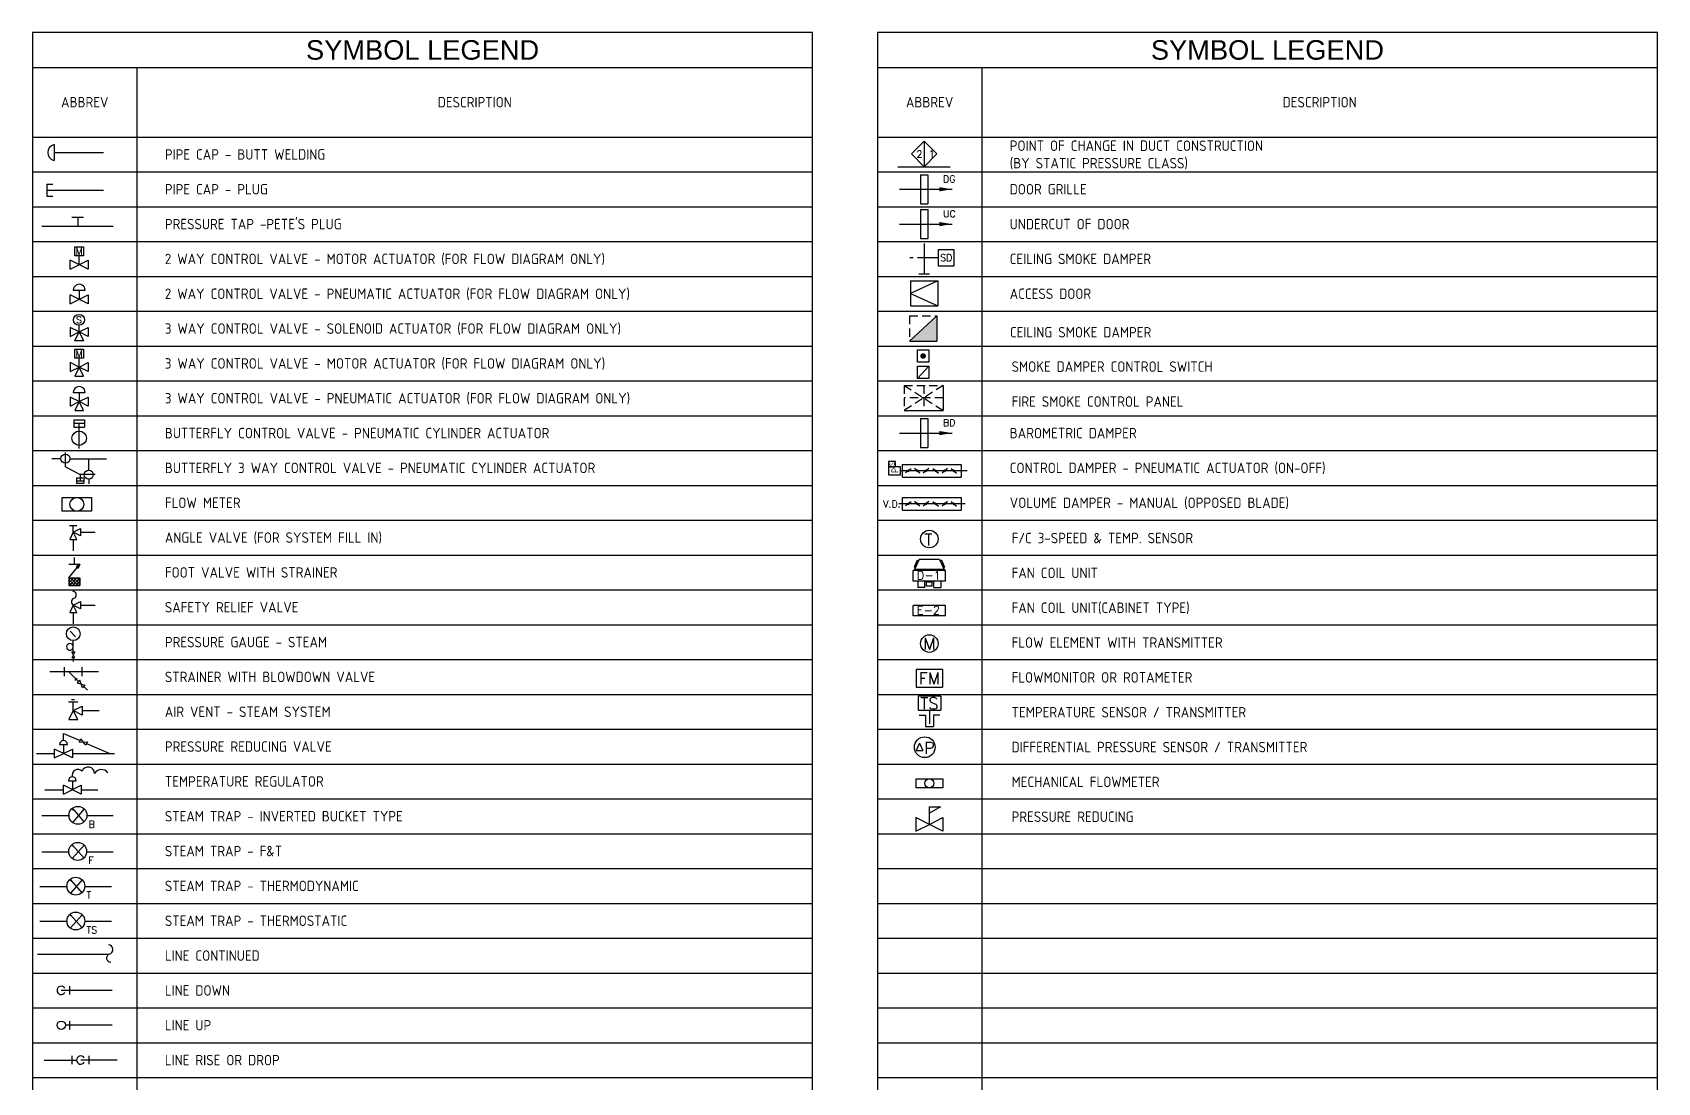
# Model space of a CAD drawing. Header units: millimetres. Extents: x 180 to 771, y 106 to 613.
# Drawn here: x 382.3 to 771.2, y 362.2 to 613.4 of the extents above; entities that cross this region are included whole.
import ezdxf
from ezdxf.enums import TextEntityAlignment as Align

# ---------------------------------------------------------------- set-up
doc = ezdxf.new("R2010")
doc.units = ezdxf.units.MM
doc.linetypes.add('CENTER', pattern=[2, 1.25, -0.25, 0.25, -0.25])
doc.linetypes.add('EHIDDEN', pattern=[3, 2, -1])
for name, color, linetype in [('M-CDUCT-DAPR', 2, 'Continuous'), ('M-CDUCT-TEXT', 4, 'Continuous'), ('M-DETL-EQ', 6, 'Continuous'), ('M-DETL-TEXT', 3, 'Continuous'), ('M-FM-LINE2', 2, 'Continuous'), ('M-FM-LINE3', 3, 'Continuous'), ('M-FM-LINE5', 5, 'Continuous')]:
    doc.layers.add(name, color=color, linetype=linetype)
doc.styles.add('AA-TXT', font='isocp.shx', dxfattribs={"bigfont": 'chineset.shx'})
doc.styles.add('DD-TXT', font='arial.ttf')
doc.styles.add('ROMAND', font='romand', dxfattribs={"height": 5})
doc.styles.add('ROMANS', font='simplex.shx', dxfattribs={"width": 0.8})
doc.styles.add('STDTEXT', font='simplex.shx', dxfattribs={"width": 0.8, "bigfont": 'chineset.shx'})

# ---------------------------------------------------------------- blocks, each defined once
blk = doc.blocks.new('MA20D1')
at = {"linetype": 'ByBlock'}
for p, q in [((-0.5, -0.25), (-0.5, 0.25)), ((-0.5, -0.25), (0.5, 0.25)), ((0.5, -0.25), (-0.5, 0.25)), ((0.5, 0.25), (0.5, -0.25))]:
    blk.add_line(p, q, dxfattribs=at)
blk = doc.blocks.new('TRI', base_point=(3.875, 1.8125))
for p, q in [((3.875, 1.8125), (4, 1.875)), ((4, 1.875), (4, 1.75)), ((4, 1.75), (3.875, 1.8125))]:
    blk.add_line(p, q)
blk = doc.blocks.new('MB22D1')
at = {"linetype": 'ByBlock'}
for p, q in [((-0.2500000000000004, 0.4999999999999993), (0.2499999999999993, 0.4999999999999993)), ((-4.440892098500626e-16, -6.661338147750939e-16), (-0.2500000000000004, 0.4999999999999993)), ((0.2499999999999993, 0.4999999999999993), (-4.440892098500626e-16, -6.661338147750939e-16)), ((-4.440892098500626e-16, -6.661338147750939e-16), (-0.2500000000000004, -0.5000000000000007)), ((-0.2500000000000004, -0.5000000000000007), (0.2499999999999996, -0.5000000000000007)), ((0.2499999999999996, -0.5000000000000007), (-4.440892098500626e-16, -6.661338147750939e-16))]:
    blk.add_line(p, q, dxfattribs=at)
at = {"linetype": 'ByBlock', "xscale": -4, "yscale": 4, "zscale": 4, "rotation": 180}
blk.add_blockref('TRI', (-4.440892098500626e-16, -6.661338147750939e-16), dxfattribs=at)
blk = doc.blocks.new('MB20D1')
at = {"linetype": 'ByBlock'}
for p, q in [((-4.440892098500626e-16, 0), (0.1767766952966365, 0.5303300858899105)), ((0.5303300858899105, 0.1767766952966365), (-4.440892098500626e-16, 0)), ((0.5303300858899105, -0.176776695296637), (-4.440892098500626e-16, 0)), ((-4.440892098500626e-16, 0), (0.1767766952966365, -0.5303300858899105)), ((0.1767766952966365, 0.5303300858899105), (0.5303300858899105, 0.1767766952966365)), ((0.1767766952966365, -0.5303300858899105), (0.5303300858899105, -0.176776695296637))]:
    blk.add_line(p, q, dxfattribs=at)
blk = doc.blocks.new('*X16')
at = {"color": 0}
for p, q in [((608.6193314118528, 597.7755479705157), (608.452988294731, 597.9418910876376)), ((608.4573018924697, 597.9037331832604), (608.6102568607747, 598.0566881515655)), ((608.8732267858925, 597.574685605065), (608.4836442258555, 597.964268165102)), ((608.4869107025742, 597.880308984776), (608.8066338382364, 598.2000321204382)), ((608.954860108564, 597.5460852909824), (608.5143001569801, 597.9866452425664)), ((608.5165195126788, 597.8568847862915), (609.0030108156982, 598.3433760893109)), ((608.9705683513507, 597.5834100567848), (608.5449560881046, 598.0090223200308)), ((608.5461283227833, 597.833460587807), (609.1993877931599, 598.4867200581837)), ((608.9862765941373, 597.6207348225872), (608.5756120192293, 598.0313993974953)), ((608.5757371328879, 597.8100363893227), (609.3957647706216, 598.6300640270564)), ((608.6053459429924, 597.7866121908382), (609.3836297262785, 598.5648959741243)), ((609.0019848369238, 597.6580595883897), (608.6062679503539, 598.0537764749597)), ((608.634954753097, 597.7631879923538), (609.3450918275604, 598.4733250668172)), ((609.0176930797104, 597.695384354192), (608.6369238814784, 598.076153552424)), ((608.6645635632016, 597.7397637938693), (609.3065539288423, 598.3817541595101)), ((609.0334013224971, 597.7327091199944), (608.667579812603, 598.0985306298884)), ((608.6941723733061, 597.716339595385), (609.2680160301243, 598.2901832522031)), ((609.0491095652836, 597.7700338857968), (608.6982357437277, 598.1209077073529)), ((608.7237811834107, 597.6929153969005), (609.2294781314062, 598.198612344896)), ((609.0648178080703, 597.8073586515992), (608.7288916748522, 598.1432847848173)), ((608.7533899935152, 597.669491198416), (609.1909402326881, 598.107041437589)), ((609.0805260508569, 597.8446834174016), (608.7595476059768, 598.1656618622817)), ((608.7829988036198, 597.6460669999316), (609.15240233397, 598.015470530282)), ((609.0962342936434, 597.882008183204), (608.7902035371013, 598.1880389397461)), ((608.8126076137243, 597.6226428014472), (609.1138644352519, 597.9238996229749)), ((609.1119425364301, 597.9193329490064), (608.8208594682259, 598.2104160172105)), ((608.8422164238289, 597.5992186029628), (609.0753265365339, 597.8323287156678)), ((609.1276507792167, 597.9566577148088), (608.8515153993505, 598.2327930946749)), ((608.8718252339335, 597.5757944044783), (609.0367886378158, 597.7407578083607)), ((609.1433590220032, 597.9939824806112), (608.8821713304751, 598.2551701721393)), ((608.901434044038, 597.552370205994), (608.9982507390978, 597.6491869010537)), ((609.1590672647899, 598.0313072464136), (608.9128272615998, 598.2775472496037)), ((608.9310428541426, 597.5289460075095), (608.9597128403797, 597.5576159937466)), ((609.1747755075764, 598.068632012216), (608.9434831927242, 598.2999243270681)), ((609.190483750363, 598.1059567780184), (608.9741391238489, 598.3223014045325)), ((609.2061919931497, 598.1432815438208), (609.0047950549734, 598.3446784819969)), ((609.2219002359362, 598.1806063096232), (609.0354509860981, 598.3670555594614)), ((609.2376084787229, 598.2179310754256), (609.0661069172227, 598.3894326369258)), ((609.2533167215095, 598.2552558412278), (609.0967628483472, 598.4118097143901)), ((609.269024964296, 598.2925806070303), (609.1274187794718, 598.4341867918546)), ((609.2847332070826, 598.3299053728327), (609.1580747105963, 598.456563869319)), ((609.3004414498693, 598.3672301386351), (609.188730641721, 598.4789409467834)), ((609.3161496926558, 598.4045549044375), (609.2193865728456, 598.5013180242478)), ((609.3318579354424, 598.4418796702398), (609.2500425039701, 598.5236951017122)), ((609.347566178229, 598.4792044360423), (609.2806984350947, 598.5460721791766)), ((609.3632744210156, 598.5165292018447), (609.3113543662193, 598.568449256641)), ((609.3789826638023, 598.5538539676471), (609.3420102973439, 598.5908263341054)), ((609.3946909065888, 598.5911787334495), (609.3726662284685, 598.6132034115698)), ((609.4103991493754, 598.6285034992518), (609.403322159593, 598.6355804890342))]:
    blk.add_line(p, q, dxfattribs=at)
blk = doc.blocks.new('*X15')
at = {"color": 0}
for p, q in [((606.3034640304253, 593.9290953596607), (607.7000646528061, 595.3256959820415)), ((606.3034640304253, 594.8129788361439), (606.8161811763229, 595.3256959820415)), ((608.020094375033, 593.1775501656147), (606.3034640304253, 594.8941805102223)), ((607.1362108985497, 593.1775501656147), (606.3034640304253, 594.0102970337392)), ((606.4358023128625, 593.1775501656147), (608.5839481292892, 595.3256959820415)), ((608.9039778515161, 593.1775501656147), (606.7558320350894, 595.3256959820415)), ((607.3196857893456, 593.1775501656147), (609.4178362240043, 595.2757006002734)), ((609.4178362240043, 593.5475752696096), (607.6397155115725, 595.3256959820415)), ((608.2035692658288, 593.1775501656147), (609.4178362240043, 594.3918171237901)), ((609.4178362240043, 594.4314587460929), (608.5235989880557, 595.3256959820415)), ((609.087452742312, 593.1775501656147), (609.4178362240043, 593.507933647307)), ((609.4178362240043, 595.3153422225761), (609.4074824645389, 595.3256959820415))]:
    blk.add_line(p, q, dxfattribs=at)
blk = doc.blocks.new('MC23DA')
at = {"linetype": 'ByBlock'}
for p, q in [((-0.5, 0.25), (-0.5, -0.25)), ((-0.5, 0.25), (-0.5, 0)), ((-0.5, 0), (-0.5, -0.25)), ((-0.5, 0), (0.5, 0)), ((-0.2500000000000009, 0), (0.1703688118295714, -0.4203688118295723)), ((0.5, 0.25), (0.5, -0.25)), ((0.5, 0.25), (0.5, -0.25)), ((0.1117276169412174, -0.4800862837045017), (0.2285080962009438, -0.3611624623360785))]:
    blk.add_line(p, q, dxfattribs=at)
blk = doc.blocks.new('STDAUTO')
for p, q in [((-0.2212778371108755, 0.505250978996088), (0.2153272220244489, 0.505250978996088)), ((0, 0.5073078596574447), (0, 0))]:
    blk.add_line(p, q)
blk.add_arc((-0.001448716427354668, 0.505250978996088), 0.2198291206835137, 0, 180)

msp = doc.modelspace()

# ---------------------------------------------------------------- linework, layer by layer
at = {"layer": 'M-CDUCT-DAPR'}
for p, q in [((605.9891734700359, 508.4932262569419), (590.0426135470625, 508.4932262569419)), ((592.5837331894581, 508.9876773918586), (591.2203180909491, 507.9987751220397)), ((594.6835458884889, 507.9519063027037), (593.3933058880793, 509.03454621118)), ((596.7698243273626, 509.03454621118), (595.479584326953, 507.9519063027037)), ((597.7886263623077, 509.03454621118), (599.0788663627172, 507.9519063027037)), ((601.2709575099216, 509.03454621118), (599.9807175095048, 507.9519063027037)), ((602.1226868474987, 509.03454621118), (603.4129268479155, 507.9519063027037)), ((605.5362231728577, 500.6042521810232), (589.5896632498843, 500.6042521810232)), ((592.5837331894581, 501.0987033159399), (591.2203180909491, 500.109801046121)), ((594.6835458884889, 500.0629322267851), (593.3933058880793, 501.1455721352613)), ((596.7698243273626, 501.1455721352613), (595.479584326953, 500.0629322267851)), ((597.7886263623077, 501.1455721352613), (599.0788663627172, 500.0629322267851)), ((601.2709575099216, 501.1455721352613), (599.9807175095048, 500.0629322267851)), ((602.1226868474987, 501.1455721352613), (603.4129268479155, 500.0629322267851))]:
    msp.add_line(p, q, dxfattribs=at)
for points in [[(588.8447478605449, 509.4634636021437), (588.8447478605449, 510.724325814539), (587.1659435648617, 510.724325814539), (587.1659435648617, 509.4634636021437)], [(590.0426135470625, 507.5229889117545), (590.0426135470625, 509.4634636021437), (587.1659435648617, 509.4634636021437), (587.1659435648617, 507.5229889117545)]]:
    msp.add_lwpolyline(points, close=True, dxfattribs=at)
for centre, radius, start, end in [((591.9020256402, 508.4932262569419), 0.1612800000515918, 90, 270), ((591.9020256402, 508.4932262569419), 0.1612800000515918, 270, 90), ((594.0384258882841, 508.4932262569419), 0.1612800000515918, 90, 270), ((594.0384258882841, 508.4932262569419), 0.1612800000515918, 270, 90), ((596.1247043271578, 508.4932262569419), 0.1612800000516532, 90, 270), ((596.1247043271578, 508.4932262569419), 0.1612800000516225, 270, 90), ((598.4337463625125, 508.4932262569419), 0.1612800000516225, 90, 270), ((598.4337463625125, 508.4932262569419), 0.1612800000516532, 270, 90), ((600.6258375097168, 508.4932262569419), 0.1612800000516532, 90, 270), ((600.6258375097168, 508.4932262569419), 0.1612800000516225, 270, 90), ((602.7678068477107, 508.4932262569419), 0.1612800000516225, 90, 270), ((602.7678068477107, 508.4932262569419), 0.1612800000516532, 270, 90), ((591.9020256402, 500.6042521810232), 0.1612800000515918, 90, 270), ((591.9020256402, 500.6042521810232), 0.1612800000515918, 270, 90), ((594.0384258882841, 500.6042521810232), 0.1612800000515918, 90, 270), ((594.0384258882841, 500.6042521810232), 0.1612800000515918, 270, 90), ((596.1247043271578, 500.6042521810232), 0.1612800000516532, 90, 270), ((596.1247043271578, 500.6042521810232), 0.1612800000516225, 270, 90), ((598.4337463625125, 500.6042521810232), 0.1612800000516225, 90, 270), ((598.4337463625125, 500.6042521810232), 0.1612800000516532, 270, 90), ((600.6258375097168, 500.6042521810232), 0.1612800000516532, 90, 270), ((600.6258375097168, 500.6042521810232), 0.1612800000516225, 270, 90), ((602.7678068477107, 500.6042521810232), 0.1612800000516225, 90, 270), ((602.7678068477107, 500.6042521810232), 0.1612800000516532, 270, 90)]:
    msp.add_arc(centre, radius, start, end, dxfattribs=at)
at = {"layer": 'M-FM-LINE2'}
for p, q in [((382.325954134416, 580.0266303388125), (568.9926208010875, 580.0266303388125)), ((584.4943644517989, 580.0266303388125), (771.1610311184704, 580.0266303388125)), ((382.325954134416, 571.693297005484), (568.9926208010875, 571.693297005484)), ((584.4943644517989, 571.693297005484), (771.1610311184704, 571.693297005484)), ((382.325954134416, 563.359963672141), (568.9926208010875, 563.359963672141)), ((584.4943644517989, 563.359963672141), (771.1610311184704, 563.359963672141)), ((382.325954134416, 555.0266303388125), (568.9926208010875, 555.0266303388125)), ((584.4943644517989, 555.0266303388125), (771.1610311184704, 555.0266303388125)), ((382.325954134416, 546.693297005484), (568.9926208010875, 546.693297005484)), ((584.4943644517989, 546.693297005484), (771.1610311184704, 546.693297005484)), ((382.325954134416, 538.359963672141), (568.9926208010875, 538.359963672141)), ((584.4943644517989, 538.359963672141), (771.1610311184704, 538.359963672141)), ((382.325954134416, 530.0266303388125), (568.9926208010875, 530.0266303388125)), ((584.4943644517989, 530.0266303388125), (771.1610311184704, 530.0266303388125)), ((382.325954134416, 521.693297005484), (568.9926208010875, 521.693297005484)), ((584.4943644517989, 521.693297005484), (771.1610311184704, 521.693297005484)), ((382.325954134416, 513.359963672141), (568.9926208010875, 513.359963672141)), ((584.4943644517989, 513.359963672141), (771.1610311184704, 513.359963672141)), ((382.325954134416, 505.0266303388125), (568.9926208010875, 505.0266303388125)), ((584.4943644517989, 505.0266303388125), (771.1610311184704, 505.0266303388125)), ((382.325954134416, 496.6932970054841), (568.9926208010875, 496.6932970054841)), ((584.4943644517989, 496.6932970054841), (771.1610311184704, 496.6932970054841)), ((382.325954134416, 488.359963672141), (568.9926208010875, 488.359963672141)), ((584.4943644517989, 488.359963672141), (771.1610311184704, 488.359963672141)), ((382.325954134416, 480.0266303388125), (568.9926208010875, 480.0266303388125)), ((584.4943644517989, 480.0266303388125), (771.1610311184704, 480.0266303388125)), ((382.325954134416, 471.6932970054841), (568.9926208010875, 471.6932970054841)), ((584.4943644517989, 471.6932970054841), (771.1610311184704, 471.6932970054841)), ((382.325954134416, 463.359963672141), (568.9926208010875, 463.359963672141)), ((584.4943644517989, 463.359963672141), (771.1610311184704, 463.359963672141)), ((382.325954134416, 455.0266303388125), (568.9926208010875, 455.0266303388125)), ((584.4943644517989, 455.0266303388125), (771.1610311184704, 455.0266303388125)), ((382.325954134416, 446.6932970054841), (568.9926208010875, 446.6932970054841)), ((584.4943644517989, 446.6932970054841), (771.1610311184704, 446.6932970054841)), ((382.325954134416, 438.359963672141), (568.9926208010875, 438.359963672141)), ((584.4943644517989, 438.359963672141), (771.1610311184704, 438.359963672141)), ((382.325954134416, 430.0266303388125), (568.9926208010875, 430.0266303388125)), ((584.4943644517989, 430.0266303388125), (771.1610311184704, 430.0266303388125)), ((382.325954134416, 421.6932970054841), (568.9926208010875, 421.6932970054841)), ((584.4943644517989, 421.6932970054841), (771.1610311184704, 421.6932970054841)), ((382.325954134416, 413.359963672141), (568.9926208010875, 413.359963672141)), ((584.4943644517989, 413.359963672141), (771.1610311184704, 413.359963672141)), ((382.325954134416, 405.0266303388125), (568.9926208010875, 405.0266303388125)), ((584.4943644517989, 405.0266303388125), (771.1610311184704, 405.0266303388125)), ((382.325954134416, 396.6932970054841), (568.9926208010875, 396.6932970054841)), ((584.4943644517989, 396.6932970054841), (771.1610311184704, 396.6932970054841)), ((382.325954134416, 388.359963672141), (568.9926208010875, 388.359963672141)), ((584.4943644517989, 388.359963672141), (771.1610311184704, 388.359963672141)), ((382.325954134416, 380.0266303388125), (568.9926208010875, 380.0266303388125)), ((584.4943644517989, 380.0266303388125), (771.1610311184704, 380.0266303388125)), ((382.325954134416, 371.6932970054841), (568.9926208010875, 371.6932970054841)), ((584.4943644517989, 371.6932970054841), (771.1610311184704, 371.6932970054841)), ((382.325954134416, 363.359963672141), (568.9926208010875, 363.359963672141)), ((584.4943644517989, 363.359963672141), (771.1610311184704, 363.359963672141))]:
    msp.add_line(p, q, dxfattribs=at)
at = {"layer": 'M-FM-LINE3'}
for p, q in [((595.6654662356959, 587.348962815282), (595.6654662356959, 581.2537247200453)), ((387.4990187687217, 586.5434849736994), (387.4990187687217, 582.7220257771623)), ((387.4990187687217, 584.6327553754309), (399.3207803221085, 584.6327553754309)), ((589.4154662356959, 581.2537247200453), (601.9154662356959, 581.2537247200453)), ((385.7423707455746, 577.0928913023745), (387.160909126047, 577.0928913023745)), ((385.7423707455746, 577.0928913023745), (385.7423707455746, 574.2274568188222)), ((385.7423707455746, 575.6109998574029), (399.3207803221085, 575.6109998574029)), ((589.8055458623203, 575.859963672141), (602.354062217426, 575.859963672141)), ((594.7775995124612, 579.338969746379), (596.553332958938, 579.338969746379)), ((594.7775995124612, 579.338969746379), (594.7775995124612, 572.380957597903)), ((596.553332958938, 579.338969746379), (596.553332958938, 572.380957597903)), ((385.7423707455746, 574.2274568188222), (387.160909126047, 574.2274568188222)), ((594.7775995124612, 572.380957597903), (596.553332958938, 572.380957597903)), ((391.749066234057, 569.1509056547875), (394.5548724816108, 569.1509056547875)), ((393.1519693578375, 569.1509056547875), (393.1519693578375, 567.0588734636767)), ((594.7775995124612, 571.0056364130505), (596.553332958938, 571.0056364130505)), ((594.7775995124612, 571.0056364130505), (594.7775995124612, 564.0476242645746)), ((596.553332958938, 571.0056364130505), (596.553332958938, 564.0476242645746)), ((384.5389413713856, 567.0588734636767), (401.6520677338412, 567.0588734636767)), ((589.8055458623203, 567.5266303388125), (602.354062217426, 567.5266303388125)), ((594.7775995124612, 564.0476242645746), (596.553332958938, 564.0476242645746)), ((392.4254934731143, 562.0807001982539), (394.5686184731094, 562.0807001982539)), ((392.4254934731143, 559.9375751982516), (392.4254934731143, 562.0807001982539)), ((394.5686184731094, 559.9375751982516), (392.4254934731143, 559.9375751982516)), ((393.4970559731082, 557.7944501982493), (393.4970559731082, 559.9375751982516)), ((394.5686184731094, 562.0807001982539), (394.5686184731094, 559.9375751982516)), ((595.6654662356959, 562.9114911163124), (595.6654662356959, 555.6073508334448)), ((592.4051417555092, 553.933751053446), (592.4051417555092, 547.9378862718659)), ((592.4051417555092, 553.933751053446), (598.9257907158826, 553.933751053446)), ((598.9257907158826, 553.933751053446), (592.4051417555092, 550.935818662656)), ((594.4014456433069, 555.6073508334448), (596.9294868280849, 555.6073508334448)), ((598.9257907158826, 553.933751053446), (598.9257907158826, 547.9378862718659)), ((392.0935070605192, 551.7135078114297), (394.9006047125949, 551.7135079238578)), ((393.4970558865607, 551.7135078676438), (393.4970559731082, 549.5522840112899)), ((592.4051417555092, 550.935818662656), (598.9257907158826, 547.9378862718659)), ((598.7281799635894, 545.5461816935203), (592.207531003216, 539.5503169119402)), ((592.4051417555092, 547.9378862718659), (598.9257907158826, 547.9378862718659)), ((598.7281799635894, 545.5461816935203), (598.7281799635894, 539.5503169119402)), ((391.3539309301996, 542.7907419440235), (391.3539310160268, 540.6476169440357)), ((393.4970559731082, 541.719179529864), (391.3539309301996, 542.7907419440235)), ((391.3539310160268, 540.6476169440357), (393.4970559731082, 541.719179529864)), ((392.4254933872799, 539.5760545727753), (393.4970559731082, 541.719179529864)), ((393.4970559731082, 541.719179529864), (393.497055909138, 543.3165736064766)), ((393.4970559731082, 541.719179529864), (395.6401809301969, 542.7907421156779)), ((395.6401810160241, 540.6476171156901), (393.4970559731082, 541.719179529864)), ((393.4970559731082, 541.719179529864), (394.5686183872822, 539.5760544869481)), ((395.6401809301969, 542.7907421156779), (395.6401810160241, 540.6476171156901)), ((394.5686183872822, 539.5760544869481), (392.4254933872799, 539.5760545727753)), ((392.4254934731143, 535.4503549904548), (392.4254934731143, 537.5934799904571)), ((392.4254934731143, 537.5934799904571), (394.5686184731094, 537.5934799904571)), ((394.5686184731094, 537.5934799904571), (394.5686184731094, 535.4503549904548)), ((592.207531003216, 539.5503169119402), (598.7281799635894, 539.5503169119402)), ((394.5686184731094, 535.4503549904548), (392.4254934731143, 535.4503549904548)), ((393.4970559731082, 533.3072299904525), (393.4970559731082, 535.4503549904548)), ((596.7892044046675, 533.5378609513064), (594.0840074228618, 530.5913529690224)), ((600.2341307477618, 528.9295730515951), (600.2341307477618, 522.9337082700004)), ((392.0935070605192, 527.2372108552445), (394.9006047125949, 527.237210967658)), ((393.4970558865607, 527.237210911444), (393.4970559731082, 525.0759870550901)), ((590.9069391985613, 522.9337082700004), (600.2341307477618, 522.9337082700004)), ((392.1994011644565, 520.7241161819911), (392.1994011644565, 518.9339946682958)), ((392.1994011644565, 520.7241161819911), (394.7947113257687, 520.7241161819911)), ((392.1994011644565, 519.869883200161), (394.7947113257687, 519.869883200161)), ((392.1994011644565, 518.9339946682958), (394.7947113257687, 518.9339946682958)), ((393.4970562451126, 518.9339946682958), (393.4970562451126, 519.869883200161)), ((393.4970562451126, 513.8714299256462), (393.4970562451126, 518.9339946682958)), ((394.7947113257687, 520.7241161819911), (394.7947113257687, 518.9339946682958)), ((589.8055458623203, 517.5266303388125), (602.354062217426, 517.5266303388125)), ((594.7775995124612, 521.0056364130505), (596.553332958938, 521.0056364130505)), ((594.7775995124612, 521.0056364130505), (594.7775995124612, 514.0476242645746)), ((596.553332958938, 521.0056364130505), (596.553332958938, 514.0476242645746)), ((594.7775995124612, 514.0476242645746), (596.553332958938, 514.0476242645746)), ((389.130171154975, 511.4041467217976), (386.9599035095016, 511.4041467217976)), ((390.2153036175951, 509.4608766211386), (390.2153036175951, 512.8665686845998)), ((390.2153036175951, 509.4608766211386), (393.7502021121109, 507.5960857679238)), ((391.3004360802079, 511.4041467217976), (400.0656461758263, 511.4041467217976)), ((395.7964411645735, 508.6812182305366), (395.7964411645735, 511.4041467217976)), ((590.5385791608933, 506.9836382581634), (590.5385791608933, 510.0028142557348)), ((590.5385791608933, 510.0028142557348), (604.5218419877274, 510.0028142557348)), ((604.5218419877274, 510.0028142557348), (604.5218419877274, 506.9836382581634)), ((392.8521888950418, 506.7475284376196), (392.8521888950418, 505.5237081981104)), ((394.5871042876752, 506.7475284376196), (392.8521888950418, 506.7475284376196)), ((392.8521888950418, 506.135618317865), (394.5871042876752, 506.135618317865)), ((392.8521888950418, 505.5237081981104), (394.5871042876752, 505.5237081981104)), ((397.3273602329791, 507.5960857679238), (393.7502021121109, 507.5960857679238)), ((393.7502021121109, 507.5960857679238), (393.7502021121109, 506.7475284376196)), ((393.7502021121109, 506.7475284376196), (393.7502021121109, 506.135618317865)), ((394.5871042876752, 506.7475284376196), (394.5871042876752, 505.5237081981104)), ((395.7964411645735, 506.5109533052964), (395.7964411645735, 505.3523445147657)), ((590.5385791608933, 506.9836382581634), (604.5218419877274, 506.9836382581634)), ((590.5385791608933, 499.0946641822447), (590.5385791608933, 502.1138401798162)), ((590.5385791608933, 502.1138401798162), (604.5218419877274, 502.1138401798162)), ((604.5218419877274, 502.1138401798162), (604.5218419877274, 499.0946641822447)), ((590.5385791608933, 499.0946641822447), (604.5218419877274, 499.0946641822447)), ((391.1947396377145, 495.4070593037104), (392.9296550303407, 495.4070593037104)), ((392.0927528547763, 493.8139427943606), (392.0927528547763, 495.4070593037104)), ((392.0927528547763, 492.0994427943588), (392.0927528547763, 489.3833544865993)), ((393.8072528547782, 493.8139427943606), (397.3230004300131, 493.8139427943606)), ((391.0575697088061, 486.1453004924915), (393.6528798701183, 486.1453004924915)), ((392.3552247894622, 486.1453004924915), (392.3552247894622, 487.7384170018413)), ((393.6528798701183, 486.1453004924915), (392.8298043027316, 485.5445023743159)), ((393.6528798701183, 486.1453004924915), (393.257599324992, 485.2060640690688)), ((593.9980788687462, 487.1372441806088), (593.2719229290524, 485.45867)), ((594.4621822038898, 487.2567379988832), (593.4099742749968, 484.8960242785615)), ((593.9980788687462, 487.1372441806088), (594.3408299932489, 486.9844745196533)), ((599.3952247986817, 487.2567379988832), (594.4621822038898, 487.2567379988832)), ((599.3952247986817, 487.2567379988832), (600.4508477309937, 484.9056228198242)), ((599.8566346029038, 487.1452309169035), (599.5143012801418, 486.991527275015)), ((599.8566346029038, 487.1452309169035), (600.5873645046959, 485.4686428584318)), ((391.0575697088061, 482.8647593982096), (393.0437018138618, 485.3752832216924)), ((391.0575697088061, 482.8647593982096), (393.6528798701183, 482.8647593982096)), ((391.0575697088061, 482.8647593982096), (391.0575697088061, 481.0746378845288)), ((392.8298043027316, 485.5445023743159), (393.257599324992, 485.2060640690688)), ((393.6528798701183, 482.8647593982096), (393.6528798701183, 481.0746378845288)), ((593.0722348163181, 482.137273696826), (593.0722348163181, 484.6317639865083)), ((600.7927070776277, 484.6317639865083), (593.0722348163181, 484.6317639865083)), ((593.2719229290524, 485.45867), (593.5963107148418, 485.3140852011929)), ((593.4103345314288, 484.6317639865083), (593.4099611887941, 484.9056228198242)), ((600.4508477309937, 484.9056228198242), (593.4099611887941, 484.9056228198242)), ((600.5873645046959, 485.4686428584318), (600.2633721331367, 485.3231740988922)), ((600.4512217024603, 484.6313030757083), (600.4508477309937, 484.9056228198242)), ((600.7927070776277, 482.137273696826), (600.7927070776277, 484.6317639865083)), ((391.0575697088061, 481.0746378845288), (393.6528798701183, 481.0746378845288)), ((600.7927070776277, 482.137273696826), (593.0722348163181, 482.137273696826)), ((594.1589001337343, 482.1387550868167), (594.1610349992552, 480.5727551020755)), ((595.855333475236, 480.5727551020755), (594.1610349992552, 480.5727551020755)), ((595.855333475236, 480.5727551020755), (595.855333475236, 482.137273696826)), ((596.2367082933197, 480.8771488227139), (596.2367082933197, 481.9394949473572)), ((596.2367082933197, 481.9394949473572), (597.6321878383169, 481.9394949473572)), ((597.6336334953303, 480.8790531672639), (596.2367082933197, 480.8771488227139)), ((597.6336334953303, 480.8790531672639), (597.6321878383169, 481.9394949473572)), ((598.0172787824922, 480.5780121840726), (598.0172787824922, 482.137273696826)), ((598.0172787824922, 480.5780121840726), (599.7115804055938, 480.5780121840726)), ((599.7115804055938, 482.137273696826), (599.7115804055938, 480.5780121840726)), ((392.0927528547763, 474.6333490836332), (392.0927528547763, 471.9172607758592)), ((393.8072528547782, 476.3478490836351), (397.3230004300131, 476.3478490836351)), ((593.0722348163181, 473.803940363483), (593.0722348163181, 476.2984306531798)), ((600.7927070776277, 476.2984306531798), (593.0722348163181, 476.2984306531798)), ((600.7927070776277, 473.803940363483), (600.7927070776277, 476.2984306531798)), ((600.7927070776277, 473.803940363483), (593.0722348163181, 473.803940363483)), ((391.3612642376684, 470.1456810192976), (392.5947268981545, 468.764713591816)), ((392.0875479864917, 466.3441243060588), (392.0807841229544, 467.8859161379587)), ((392.0927528090033, 465.1577087632249), (392.0893352923813, 465.9367160840411)), ((392.0927528547763, 463.7861087632264), (392.0927528547763, 462.8678433294772)), ((386.4748084997991, 460.4757191968311), (389.867372812012, 460.4757191968311)), ((394.1536228120167, 460.4757191968311), (398.1520166380287, 460.4757191968311)), ((593.7642259597342, 460.9399462892252), (593.7642259597342, 456.7399462892281)), ((600.0843651955656, 460.9399462892252), (593.7642259597342, 460.9399462892252)), ((600.0843651955656, 460.9399462892252), (600.0843651955656, 456.7399462892281)), ((392.7407411317181, 458.6739133771262), (393.3471555384604, 458.0954212899014)), ((394.587714405774, 456.9119839460982), (395.4701697928831, 456.0368950204065)), ((593.7642259597342, 456.7399462892281), (600.0843651955656, 456.7399462892281)), ((390.9758002115268, 453.2198146818046), (393.1892583001827, 453.2198146818046)), ((391.6398376381258, 453.760448342211), (392.3776570010086, 453.760448342211)), ((392.0825292558511, 451.1337904345055), (392.0825292558511, 453.2198146818046)), ((394.2256542558534, 451.1337904345055), (398.2507170119061, 451.1337904345055)), ((599.6549889361413, 454.5696396278436), (594.2794774710492, 454.5696396278436)), ((594.2794774710492, 454.5696396278436), (594.2794774710492, 451.2274465639275)), ((594.2794774710492, 451.2274465639275), (599.6549889361413, 451.2274465639275)), ((596.9672332035916, 451.2274465639275), (596.9672332035916, 447.9564776001862)), ((599.6549889361413, 454.5696396278436), (599.6549889361413, 451.2274465639275)), ((594.5189755626343, 450.0087517993597), (595.9788572588222, 450.0087517993597)), ((595.9788572588222, 450.0087517993597), (595.9788572588222, 447.3560116674853)), ((595.9788572588222, 447.3560116674853), (597.9556091483682, 447.3560116674853)), ((597.9556091483682, 450.0087517993597), (597.9556091483682, 447.3560116674853)), ((599.4154908445562, 450.0087517993597), (597.9556091483682, 450.0087517993597)), ((389.7446106494681, 443.9796914078979), (389.7446106494681, 445.6717111409453)), ((389.7446106494681, 445.6717111409453), (393.706426975572, 443.9620846803227)), ((395.2806122746406, 443.2827829107191), (400.8676834845028, 440.8718168306441)), ((594.5701006485833, 443.3139455278506), (593.7414815199736, 441.5639384557217)), ((594.5701006485833, 443.3139455278506), (595.3987197771858, 441.5639384557217)), ((383.2573284533428, 440.8718168306441), (387.6076952102521, 440.8718168306441)), ((391.8939452102568, 440.8718168306441), (401.9178313872762, 440.8718168306441)), ((593.7414815199736, 441.5639384557217), (595.3987197771858, 441.5639384557217)), ((385.2981049216032, 432.1991321168971), (389.714320596584, 432.1991321168971)), ((394.0005705965887, 432.1991321168971), (397.9974556890738, 432.1991321168971)), ((593.7096082406133, 434.8243359545231), (600.138983240613, 434.8243362120047)), ((593.7096082406133, 434.8243359545231), (593.7096083693468, 432.6467417082386)), ((600.1389833693538, 432.6467419657201), (593.7096083693468, 432.6467417082386)), ((600.138983240613, 434.8243362120047), (600.1389833693538, 432.6467419657201)), ((392.1298614878106, 427.3161624267013), (391.8294744465238, 427.7487197661612)), ((599.5791237918165, 428.1036772884327), (596.924295714678, 426.6112905277187)), ((596.9242956637972, 428.1036772884327), (599.5791237918165, 428.1036772884327)), ((596.9242958049799, 423.9157060147481), (596.9242956637972, 428.1036772884327)), ((384.5395327105289, 426.0184904083653), (391.1882846529479, 426.0184904083653)), ((391.9496292630356, 427.6045339863413), (394.7131900428503, 424.4324468303748)), ((394.7131900428503, 427.6045339863413), (391.9496292630356, 424.4324468303748)), ((395.4745346529453, 426.0184904083653), (401.6526590729918, 426.0184904083653)), ((596.9242958049799, 423.9157060147481), (593.7096082406133, 425.5230496360091)), ((593.7096082406133, 425.5230496360091), (593.7096083693468, 422.3083621360202)), ((593.7096083693468, 422.3083621360202), (596.9242958049799, 423.9157060147481)), ((596.9242958049799, 423.9157060147481), (600.138983240613, 425.5230498934907)), ((600.1389833693538, 422.3083623935017), (596.9242958049799, 423.9157060147481)), ((600.138983240613, 425.5230498934907), (600.1389833693538, 422.3083623935017)), ((384.5395327105289, 417.3800405665315), (391.1321694995568, 417.3800405665315)), ((392.0737463344194, 418.6777125848821), (391.7733592931327, 419.1102699243274)), ((391.8935141096445, 418.9660841445075), (394.6570748894665, 415.793996988541)), ((394.6570748894665, 418.9660841445075), (391.8935141096445, 415.793996988541)), ((395.4184194995541, 417.3800405665315), (401.6526590729918, 417.3800405665315)), ((384.0835937274751, 409.074209493665), (390.676230516503, 409.074209493665)), ((391.6178073513656, 410.371881512001), (391.3174203100789, 410.8044388514609)), ((391.4375751265907, 410.6602530716409), (394.2011359064054, 407.4881659156745)), ((394.2011359064054, 410.6602530716409), (391.4375751265907, 407.4881659156745)), ((394.9624805165004, 409.074209493665), (401.196720089938, 409.074209493665)), ((384.0835937274751, 400.7296696595076), (390.676230516503, 400.7296696595076)), ((391.6178073513656, 402.0273416778582), (391.3174203100789, 402.4598990173035)), ((394.2011359064054, 402.3157132374836), (391.4375751265907, 399.1436260815317)), ((391.4375751265907, 402.3157132374836), (394.2011359064054, 399.1436260815317)), ((394.9624805165004, 400.7296696595076), (401.196720089938, 400.7296696595076)), ((383.5589739658462, 392.8748019593695), (400.6721003283092, 392.8748019593695)), ((391.2619508233911, 383.1932970057169), (391.2619508233911, 385.1932970052367)), ((401.3509108462895, 384.1932970054841), (389.2021351494332, 384.1932970054841)), ((401.3509108462895, 375.859963672141), (390.2021351494332, 375.859963672141)), ((391.2619508233911, 374.8599636723884), (391.2619508233911, 376.8599636719082)), ((385.1229552825826, 367.534495488806), (392.8524782883251, 367.534495488806)), ((391.7926626141198, 366.5344955170949), (391.7926626141198, 368.5344955166147)), ((402.5820012935801, 367.5344954873508), (393.8524782880777, 367.5344955168475)), ((395.9122939620356, 366.5344955170949), (395.9122939620356, 368.5344955166147))]:
    msp.add_line(p, q, dxfattribs=at)
at = {"layer": 'M-FM-LINE3', "linetype": 'CENTER', "ltscale": 4}
msp.add_line((599.0610415423289, 559.4623394943119), (592.269890929063, 559.4623394943119), dxfattribs=at)
at = {"layer": 'M-FM-LINE3', "linetype": 'EHIDDEN'}
for p, q in [((592.207531003216, 545.5461816935203), (592.207531003216, 539.5503169119402)), ((592.207531003216, 545.5461816935203), (598.7281799635894, 545.5461816935203)), ((590.9069391985613, 528.9295730515951), (590.9069391985613, 522.9337082700004)), ((590.9069391985613, 528.9295730515951), (600.2341307477618, 522.9337082700004)), ((600.2341307477618, 528.9295730515951), (590.9069391985613, 522.9337082700004)), ((590.9069391985613, 528.9295730515951), (600.2341307477618, 528.9295730515951)), ((595.5705349731579, 528.9295730515951), (595.5705349731579, 522.9337082700004)), ((600.2341307477618, 525.9316406607904), (590.9069391985613, 525.9316406607904))]:
    msp.add_line(p, q, dxfattribs=at)
at = {"layer": 'M-FM-LINE3'}
for points in [[(595.6654662356959, 587.348962815282), (592.6178471880776, 584.3013437676636), (595.6654662356959, 581.2537247200453), (598.7130852833143, 584.3013437676636)], [(599.0610415423289, 561.3720617165454), (599.0610415423289, 557.5526172720929), (602.8804859867741, 557.5526172720929), (602.8804859867741, 561.3720617165454)], [(594.0840074228618, 537.4423796451083), (596.7892044046675, 537.4423796451083), (596.7892044046675, 534.4958716628244), (594.0840074228618, 534.4958716628244)], [(594.0840074228618, 533.5378609513064), (596.7892044046675, 533.5378609513064), (596.7892044046675, 530.5913529690224), (594.0840074228618, 530.5913529690224)], [(389.4550516554445, 502.1436367905189), (396.4627099143909, 502.1436367905189), (396.4627099143909, 498.8217691483369), (389.4550516554445, 498.8217691483369)]]:
    msp.add_lwpolyline(points, close=True, dxfattribs=at)
at = {"layer": 'M-FM-LINE3', "const_width": 0.666666666666667}
msp.add_lwpolyline([(595.1032725804325, 535.9691256539736, 1), (595.7699392470968, 535.9691256539736, 1)], format="xyb", close=True, dxfattribs=at)
at = {"layer": 'M-FM-LINE3'}
for centre, radius in [((393.4566195632942, 544.6210932946924), 1.305146242772507), ((393.4970562451126, 516.3014601929535), 1.722432480339932), ((390.2153036175951, 511.4041467217976), 1.085132462614157), ((395.7964411645735, 507.5960857679238), 1.085132462614157), ((392.9588807849213, 500.4827029694352), 1.660933821087929), ((596.9242955776499, 492.1732796225624), 2.1), ((392.0807841229544, 469.5179685522526), 1.632052414297128), ((596.9242955776499, 467.1732796225624), 2.1), ((595.8248658607481, 442.3712414071415), 2.485857385815962), ((596.9242958257455, 433.7355389601216), 1.088797123141632), ((393.1937777722123, 426.084029399186), 2.143125), ((393.1376626188212, 417.4455795573522), 2.143125), ((392.6817236357674, 409.1397484844856), 2.143125), ((392.6817236357674, 400.7952086503283), 2.143125), ((389.2021351494332, 375.859963672141), 1)]:
    msp.add_circle(centre, radius, dxfattribs=at)
for centre, radius, start, end in [((387.9629206232057, 584.6327553754309), 1.966238166722502, 103.6466678362113, 256.3533321637887), ((393.506870913312, 551.7135078680367), 1.413363852794566, 2.294516674301157e-06, 180.0000022945167), ((393.506870913312, 527.2372109118369), 1.413363852794566, 2.294516674301157e-06, 180.0000022945167), ((391.9275727259519, 478.8203764637074), 0.8819614516862053, 301.5574257099844, 86.72254136945695), ((392.5531962894456, 477.154569852828), 0.928873810584784, 100.172244574673, 240.2840314971787), ((391.2894641899111, 466.397943137672), 0.7998963764325514, 27.37099562647539, 4.360615326166971), ((393.2245115797923, 435.640840228727), 1.413269453618499, 45.76910764972448, 193.6631740200533), ((395.651201753768, 436.1104501206064), 1.539799525571132, 358.8161485597678, 159.3490703345408), ((398.8204037693067, 435.17354781225), 1.864191487238407, 36.036659775512, 150.9539163190665), ((401.0300109329619, 391.9448376158325), 0.9964605768356265, 111.0499622923249, 271.0549578889471), ((400.4433115981956, 393.9632390157713), 1.11222277838889, 281.8707165684267, 87.85765273196058), ((389.2021351494332, 384.1932970054841), 0.9999999997579545, 30.00000000006174, 329.9999999999382), ((393.8524782880777, 367.5344955168475), 0.9999999997579545, 30.00000000006174, 329.9999999999382)]:
    msp.add_arc(centre, radius, start, end, dxfattribs=at)
msp.add_point((393.4970559731082, 533.3072299904525), dxfattribs=at)
for points in [[(599.354062217426, 576.359963672141), (599.354062217426, 575.359963672141), (602.354062217426, 575.859963672141)], [(599.354062217426, 568.0266303388125), (599.354062217426, 567.0266303388125), (602.354062217426, 567.5266303388125)], [(598.7281799635894, 545.5461816935203), (592.207531003216, 539.5503169119402), (598.7281799635894, 539.5503169119402)], [(599.354062217426, 518.0266303388125), (599.354062217426, 517.0266303388125), (602.354062217426, 517.5266303388125)]]:
    msp.add_solid(points, dxfattribs=at)
at = {"layer": 'M-FM-LINE5'}
for p, q in [((382.325954134416, 613.359963672141), (382.325954134416, 155.0266303388125)), ((568.9926208010875, 613.359963672141), (382.325954134416, 613.359963672141)), ((568.9926208010875, 155.0266303388125), (568.9926208010875, 613.359963672141)), ((771.1610311184704, 613.359963672141), (584.4943644517989, 613.359963672141)), ((584.4943644517989, 613.359963672141), (584.4943644517989, 155.0266303388125)), ((771.1610311184704, 155.0266303388125), (771.1610311184704, 613.359963672141)), ((382.325954134416, 605.0266303388125), (568.9926208010875, 605.0266303388125)), ((407.325954134416, 605.0266303388125), (407.325954134416, 155.0266303388125)), ((584.4943644517989, 605.0266303388125), (771.1610311184704, 605.0266303388125)), ((609.4943644517989, 605.0266303388125), (609.4943644517989, 155.0266303388125)), ((382.325954134416, 588.359963672141), (568.9926208010875, 588.359963672141)), ((584.4943644517989, 588.359963672141), (771.1610311184704, 588.359963672141))]:
    msp.add_line(p, q, dxfattribs=at)

# ---------------------------------------------------------------- block references
at = {"layer": 'M-FM-LINE3'}
for name, p, xscale, yscale, zscale in [('MA20D1', (393.4970559731082, 557.7944501982493), 4.286249999999995, 4.286249999999995, 4.286249999999995), ('MA20D1', (393.4970559731082, 549.5522840112899), 4.286249999999995, 4.286249999999995, 4.286249999999995), ('*X16', (-114.1953169832123, -12.72651194621722), 0.8333333333333712, 0.8333333333333712, 0.8333333333333712), ('MC23DA', (392.0104978120144, 460.4757191968311), 4.286249999999995, 4.286249999999995, 4.286249999999995), ('STDAUTO', (389.7508202102545, 440.8718168306441), 4.286249999999995, 4.286249999999995, 4.286249999999995), ('MA20D1', (389.7508202102545, 440.8718168306441), 4.286249999999995, 4.286249999999995, 4.286249999999995), ('MA20D1', (391.8574455965863, 432.1991321168971), 4.286249999999995, 4.286249999999995, 4.286249999999995), ('STDAUTO', (391.8574455965863, 432.1991321168971), 4.286249999999995, 4.286249999999995, 4.286249999999995)]:
    msp.add_blockref(name, p, dxfattribs=dict(at, xscale=xscale, yscale=yscale, zscale=zscale))
for name, p, xscale, yscale, zscale, rotation in [('MB22D1', (393.4970559731082, 533.3072299904525), 4.286249999999999, 4.286249999999999, 4.286249999999999, 270.0000022945451), ('MB22D1', (393.4970559731082, 525.0759870550901), 4.286249999999999, 4.286249999999999, 4.286249999999999, 270.0000022945451), ('MB20D1', (392.0927528547763, 493.8139427943606), 3.429000000000032, 3.429000000000032, 3.429000000000032, 315), ('MB20D1', (392.0927528547763, 476.3478490836351), 3.429000000000032, 3.429000000000032, 3.429000000000032, 315), ('MA20D1', (392.0927528547763, 464.4719087632184), 1.371599999999947, 1.371599999999947, 1.371599999999947, 90.00000382424092), ('MA20D1', (393.9674349582347, 457.5037026034479), 1.714499999999946, 1.714499999999946, 1.714499999999946, 316.3499277972372), ('MB20D1', (392.0825292558511, 451.1337904345055), 4.286250000000037, 4.286250000000037, 4.286250000000037, 315), ('MA20D1', (394.4935196251099, 443.6224337955282), 1.714500000000006, 1.714500000000006, 1.714500000000006, 336.6585528316764)]:
    msp.add_blockref(name, p, dxfattribs=dict(at, xscale=xscale, yscale=yscale, zscale=zscale, rotation=rotation))
at = {"layer": 'M-FM-LINE3', "color": 1, "xscale": 0.8333333333333712, "yscale": 0.8333333333333712, "zscale": 0.8333333333333712}
msp.add_blockref('*X15', (-114.1953169832123, -13.2399872534952), dxfattribs=at)

# ---------------------------------------------------------------- texts
at = {"layer": 'M-CDUCT-DAPR', "color": 3, "style": 'AA-TXT', "oblique": -180, "text_generation_flag": 6, "width": 0.7999999999999545}
msp.add_text('S', height=1.25, rotation=270, dxfattribs=at).set_placement((588.0053457127069, 510.1200310872446), align=Align.MIDDLE)
at = {"layer": 'M-CDUCT-TEXT', "color": 3, "style": 'AA-TXT', "oblique": 180, "text_generation_flag": 6}
msp.add_text('P', height=1.666666666666666, rotation=270, dxfattribs=at).set_placement((588.6921802971192, 508.5792743735146), align=Align.MIDDLE)
at = {"layer": 'M-DETL-EQ', "style": 'DD-TXT'}
for p in [(475.6592874677517, 609.193297005484), (677.8276977851347, 609.193297005484)]:
    msp.add_text('SYMBOL LEGEND', height=4.666664216666024, dxfattribs=at).set_placement(p, align=Align.MIDDLE)
at = {"layer": 'M-DETL-TEXT', "style": 'AA-TXT'}
for s, p in [('ABBREV', (394.825954134416, 596.693297005484)), ('DESCRIPTION', (488.1592874677517, 596.693297005484)), ('ABBREV', (596.9943644517989, 596.693297005484)), ('DESCRIPTION', (690.3276977851347, 596.693297005484))]:
    msp.add_text(s, height=2.5, dxfattribs=at).set_placement(p, align=Align.MIDDLE)
for s, p in [('POINT OF CHANGE IN DUCT CONSTRUCTION', (616.1610311184704, 586.2766303388125)), ('PIPE CAP - BUTT WELDING', (413.9926208010875, 584.193297005484)), ('(BY STATIC PRESSURE CLASS)', (616.1610311184704, 582.109963672141)), ('PIPE CAP - PLUG', (413.9926208010875, 575.859963672141)), ('DOOR GRILLE', (616.1610311184704, 575.859963672141)), ("PRESSURE TAP -PETE'S PLUG", (413.9926208010875, 567.5266303388125)), ('UNDERCUT OF DOOR', (616.1610311184704, 567.5266303388125)), ('2 WAY CONTROL VALVE - MOTOR ACTUATOR (FOR FLOW DIAGRAM ONLY)', (413.9926208010875, 559.193297005484)), ('CEILING SMOKE DAMPER', (616.1610311184704, 559.193297005484)), ('2 WAY CONTROL VALVE - PNEUMATIC ACTUATOR (FOR FLOW DIAGRAM ONLY)', (413.9926208010875, 550.859963672141)), ('ACCESS DOOR', (616.1610311184704, 550.859963672141)), ('3 WAY CONTROL VALVE - SOLENOID ACTUATOR (FOR FLOW DIAGRAM ONLY)', (413.9926208010875, 542.5266303388125)), ('3 WAY CONTROL VALVE - MOTOR ACTUATOR (FOR FLOW DIAGRAM ONLY)', (413.9926208010875, 534.193297005484)), ('3 WAY CONTROL VALVE - PNEUMATIC ACTUATOR (FOR FLOW DIAGRAM ONLY)', (413.9926208010875, 525.859963672141)), ('BUTTERFLY CONTROL VALVE - PNEUMATIC CYLINDER ACTUATOR', (413.9926208010875, 517.5266303388125)), ('BAROMETRIC DAMPER', (616.1610311184704, 517.5266303388125)), ('BUTTERFLY 3 WAY CONTROL VALVE - PNEUMATIC CYLINDER ACTUATOR', (413.9926208010875, 509.1932970054841)), ('CONTROL DAMPER - PNEUMATIC ACTUATOR (ON-OFF)', (616.1610311184704, 509.1932970054841)), ('FLOW METER', (413.9926208010875, 500.859963672141)), ('VOLUME DAMPER - MANUAL (OPPOSED BLADE)', (616.1610311184704, 500.859963672141)), ('ANGLE VALVE (FOR SYSTEM FILL IN)', (413.9926208010875, 492.5266303388125)), ('FOOT VALVE WITH STRAINER', (413.9926208010875, 484.1932970054841)), ('SAFETY RELIEF VALVE', (413.9926208010875, 475.859963672141)), ('PRESSURE GAUGE - STEAM', (413.9926208010875, 467.5266303388125)), ('STRAINER WITH BLOWDOWN VALVE', (413.9926208010875, 459.1932970054841)), ('AIR VENT - STEAM SYSTEM', (413.9926208010875, 450.859963672141)), ('PRESSURE REDUCING VALVE', (413.9926208010875, 442.5266303388125)), ('TEMPERATURE REGULATOR ', (413.9926208010875, 434.1932970054841)), ('STEAM TRAP - INVERTED BUCKET TYPE', (413.9926208010875, 425.859963672141)), ('STEAM TRAP - F&T', (413.9926208010875, 417.5266303388125)), ('STEAM TRAP - THERMODYNAMIC', (413.9926208010875, 409.1932970054841)), ('STEAM TRAP - THERMOSTATIC', (413.9926208010875, 400.859963672141)), ('LINE CONTINUED', (413.9926208010875, 392.5266303388125)), ('LINE DOWN', (413.9926208010875, 384.1932970054841)), ('LINE UP', (413.9926208010875, 375.859963672141)), ('LINE RISE OR DROP', (413.9926208010875, 367.5266303388125))]:
    msp.add_text(s, height=2.5, dxfattribs=at).set_placement(p, align=Align.MIDDLE_LEFT)
for s, p in [('CEILING SMOKE DAMPER', (616.219755252554, 540.3983743598437)), ('SMOKE DAMPER CONTROL SWITCH', (616.6036734167283, 532.1780068578737)), ('FIRE SMOKE CONTROL PANEL', (616.6036734167283, 523.8195226120224)), ('F/C 3-SPEED & TEMP. SENSOR', (616.6036734167283, 491.1645388724792)), ('FAN COIL UNIT', (616.6036734167283, 482.8312055391361)), ('FAN COIL UNIT(CABINET TYPE)', (616.6036734167283, 474.4978722058077)), ('FLOW ELEMENT WITH TRANSMITTER', (616.6036734167283, 466.1645388724792)), ('FLOWMONITOR OR ROTAMETER', (616.6036734167283, 457.8312055391361)), ('TEMPERATURE SENSOR / TRANSMITTER', (616.6036734167283, 449.4978722058077)), ('DIFFERENTIAL PRESSURE SENSOR / TRANSMITTER', (616.6036734167283, 441.1645388724792)), ('MECHANICAL FLOWMETER', (616.6036734167283, 432.8312055391361)), ('PRESSURE REDUCING', (616.6036734167283, 424.4978722058077))]:
    msp.add_text(s, height=2.5, dxfattribs=at).set_placement(p)
at = {"layer": 'M-FM-LINE3'}
for s, height, style, p in [('2', 1.666666666666667, 'STDTEXT', (593.8446355667911, 583.4420326428735)), ('1', 1.666666666666667, 'STDTEXT', (596.7907087946878, 583.4420326428735)), ('DG', 1.666666666666667, 'STDTEXT', (600.176069264191, 577.4826951229843)), ('UC', 1.666666666666667, 'STDTEXT', (600.176069264191, 569.1493617896558)), ('BD', 1.666666666666667, 'STDTEXT', (600.176069264191, 519.1493617896558)), ('V.D.', 1.666666666666667, 'STDTEXT', (585.8757320991645, 499.7502472542183)), ('T', 2.8, 'ROMAND', (595.7419075119033, 490.6500543337243)), ('B', 1.666666666666667, 'STDTEXT', (395.7538467263876, 423.1203051646953)), ('F', 1.666666666666667, 'STDTEXT', (395.6977315729964, 414.4818553228761)), ('T', 1.666666666666667, 'STDTEXT', (395.2417925899426, 406.176024249995)), ('TS', 1.666666666666667, 'STDTEXT', (395.2417925899426, 397.8314844158522))]:
    msp.add_text(s, height=height, dxfattribs=dict(at, style=style)).set_placement(p)
for s, height, style, p in [('M', 1.666666666666667, 'STDTEXT', (393.4970559731082, 561.0091376982527)), ('SD', 1.666666666666667, 'STDTEXT', (600.9707637645479, 559.4623394943119)), ('S', 1.666666666666667, 'STDTEXT', (393.4566195632942, 544.6210932946924)), ('M', 1.666666666666667, 'STDTEXT', (393.4970559731082, 536.521917490456)), ('M', 2.8, 'ROMAND', (596.9242955776499, 467.1732796225624)), ('FM', 2.8, 'ROMAND', (596.9242955776499, 458.8399462892339)), ('TS', 2.8, 'ROMAND', (596.9242955776499, 452.8556531531285)), ('P', 2.8, 'ROMAND', (596.9242955776499, 442.1732796225624))]:
    msp.add_text(s, height=height, dxfattribs=dict(at, style=style)).set_placement(p, align=Align.MIDDLE)
at = {"layer": 'M-FM-LINE3', "style": 'ROMANS'}
for s, p in [('D-1', (593.9207646707291, 482.4927470244656)), ('E-2', (593.9207646707291, 474.1594136911226))]:
    msp.add_text(s, height=2, rotation=9.010976536902798e-06, dxfattribs=at).set_placement(p)

doc.saveas('drawing.dxf')
